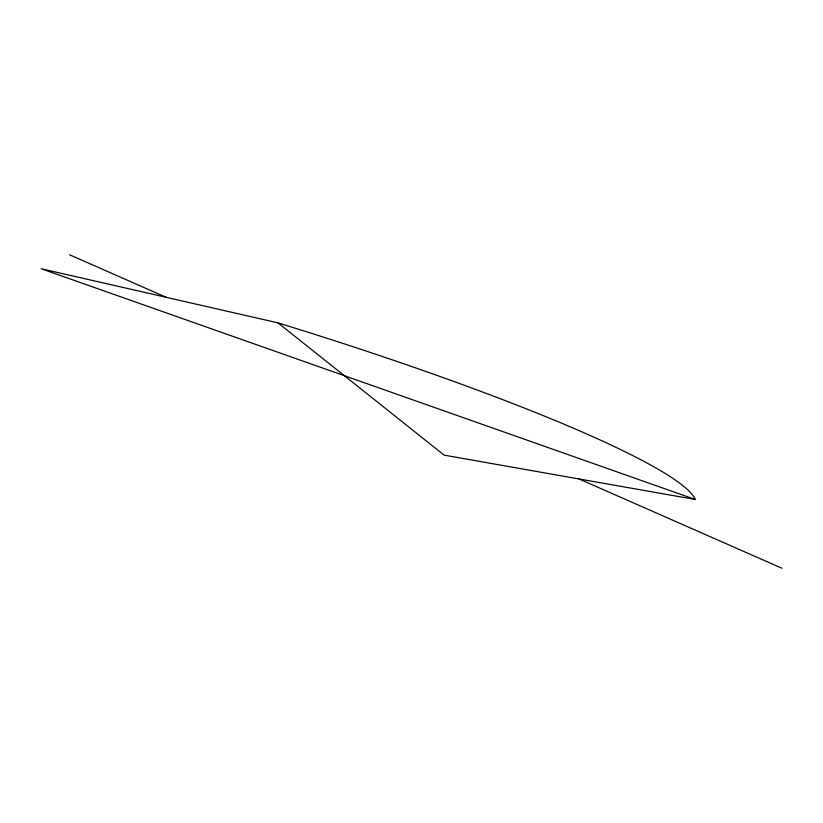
<?xml version="1.0" encoding="UTF-8"?>
<svg xmlns="http://www.w3.org/2000/svg" width="823" height="823" viewBox="0 0 823 823"><rect width="100%" height="100%" fill="white"/><g stroke="black" fill="none" stroke-linecap="round" stroke-linejoin="round"><path stroke-width="1.23" d="M695.27 499.489L444.153 455.15L277.979 322.863L41.15 268.73L695.27 499.489A490.765 55.285 16.6 0 0 277.979 322.863M69.595 254.791L166.246 297.319M579.042 478.965L781.85 568.209"/></g></svg>
